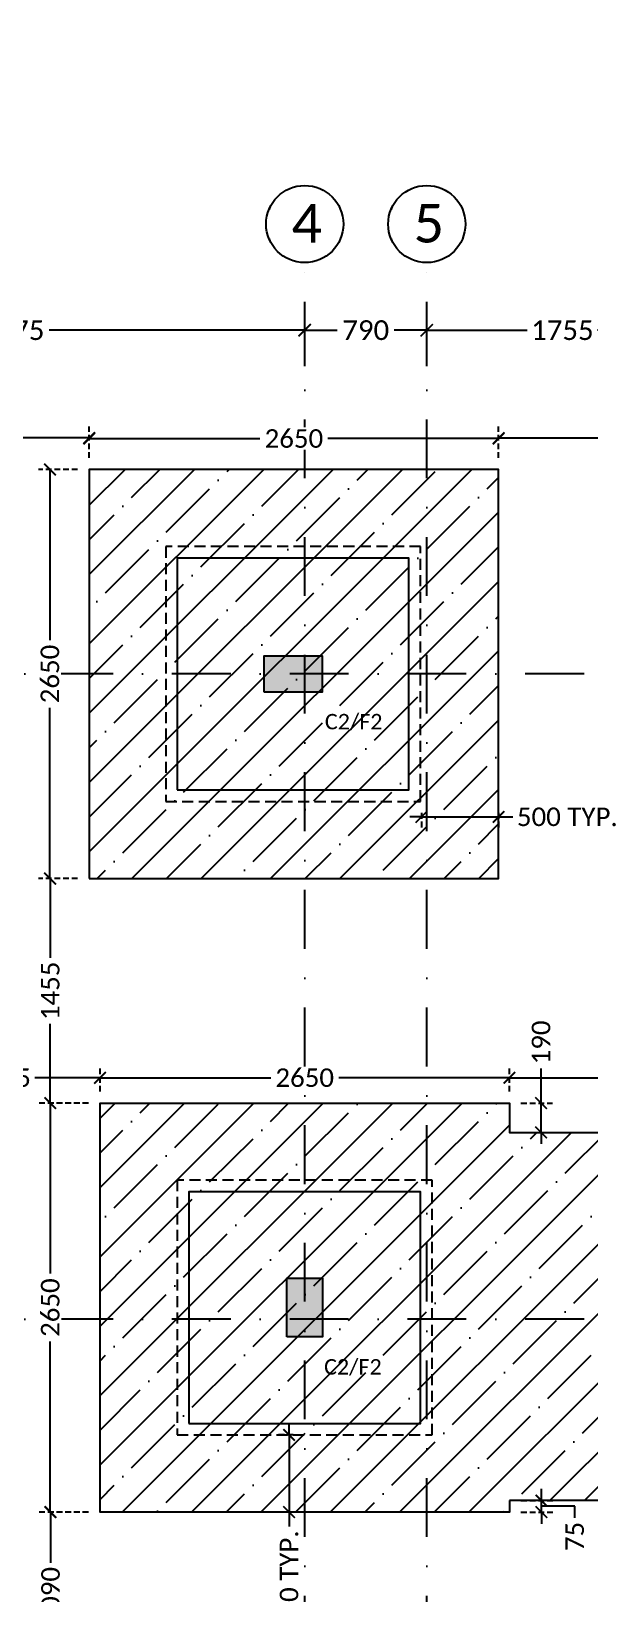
# Model space of a CAD drawing. Header units: millimetres. Extents: x -176651 to 388869, y -18959 to 486614.
# Drawn here: x 260452 to 264067, y 174676 to 184799 of the extents above; entities that cross this region are included whole.
import ezdxf
from ezdxf.xclip import XClip

# ---------------------------------------------------------------- set-up
doc = ezdxf.new("R2010")
doc.units = ezdxf.units.MM
doc.header["$LTSCALE"] = 150
doc.header["$XCLIPFRAME"] = 2
for name, pattern in [('3BHK-W(SB)$0$HIDDEN', [0.375, 0.25, -0.125]), ('DASHDOTX2', [50.8, 25.4, -12.7, 0, -12.7]), ('HIDDEN2', [4.7625, 3.175, -1.5875])]:
    doc.linetypes.add(name, pattern=pattern)
for name, color, linetype in [('ad-Column', 3, 'Continuous'), ('ad-Column Hatch', 125, 'Continuous'), ('ad-Footing line', 2, 'Continuous'), ('ad-Grid', 8, 'DASHDOTX2'), ('ad-PCC line', 8, 'HIDDEN2'), ('ad-Road', 2, 'Continuous'), ('ad-Road Hatch', 8, 'Continuous'), ('ad-Text main', 7, 'Continuous'), ('ad-Wall hatch', 8, 'Continuous')]:
    doc.layers.add(name, color=color, linetype=linetype)
for name, color, linetype, true_color in [('ad-Dimension', 5, 'Continuous', 0x0000ff), ('ad-Footing Excavation', 30, 'Continuous', 0xff7f00), ('ad-Foundation text', 6, 'Continuous', 0xff00ff)]:
    doc.layers.add(name, color=color, linetype=linetype, true_color=true_color)
doc.layers.add('ad-Grid Dimension', color=6, linetype='Continuous', lineweight=0, true_color=0xff00ff)
doc.styles.get("Standard").update_dxf_attribs({"font": 'calibril.ttf'})
doc.dimstyles.new('A-75-DIM-INT (Framing)', dxfattribs={"dimscale": 100, "dimtxt": 1.6, "dimasz": 1, "dimexe": 1, "dimexo": 1, "dimgap": 0.5, "dimtad": 0, "dimdec": 0, "dimdsep": 46, "dimtxsty": 'Standard', "dimblk": 'ARCHTICK', "dimcen": 0.025, "dimclrd": 5, "dimclre": 5, "dimclrt": 256, "dimazin": 2, "dimtfac": 1, "dimtdec": 0, "dimtmove": 1, "dimatfit": 0, "dimldrblk": 'ARCHTICK', "dimfxl": 1, "dimfxlon": 1, "dimtfill": 1, "dimtolj": 1, "dimtzin": 0, "dimarcsym": 0})
pattern_1 = [(45, (-1515, -2935), (-224.5064, 224.5064), []), (45, (-1290.5, -2935), (-224.5064, 224.5064), [396.875, -79.375, 0, -79.375])]

# ---------------------------------------------------------------- blocks, each defined once
blk = doc.blocks.new('A$C4fb60e89')
at = {"layer": 'ad-Road Hatch', "ltscale": 5, "transparency": 33554687}
h = blk.add_hatch(dxfattribs=at)
h.set_pattern_fill('AR-HBONE', color=256, scale=15)
h.set_pattern_definition([(45, (-193247.7, -428758.8), (0, 2155.2615), [4572, -1524]), (135, (-192170.1, -427681.1), (2e-13, 2155.2615), [4572, -1524])])
h.paths.add_polyline_path([(175594, -250241), (169178, -249341), (167473, -249057), (167473, -138694), (101313, -138694), (101313, -199954), (101308, -237995), (101040, -268291), (101008, -280968), (101066, -293684), (101243, -311127), (100910, -319344), (100949, -333937), (100669, -366960), (100727, -390983), (100669, -404586), (100538, -420418), (100467, -428759), (92426, -427265), (92163, -427209), (92163, -321454), (24803, -321454), (24803, -412961), (15653, -411029), (15654, -321452), (-19535, -321452), (-34427, -319477), (-65207, -315395), (-171770, -301268), (-185854, -298333), (-193248, -296832), (-193244, -292908), (-191914, -285219), (-191839, -284679), (-183397, -286393), (-169723, -289243), (-53141, -304698), (-18730, -309262), (15653, -309262), (15653, 703), (24803, 1115), (24803, -129544), (92163, -129544), (92163, 15133), (101313, 17713), (101313, -129544), (167473, -129544), (167473, 35552), (175738, 37855), (175849, 28595), (175836, 25947), (175777, 14040), (175855, 2316), (175660, -18036), (175731, -34039), (175718, -46839), (175673, -63402), (175816, -82072), (175542, -106356), (175490, -124641), (175575, -145019), (175731, -168892), (175797, -181269), (175797, -192667), (175744, -208200), (175829, -223277), (175888, -234871)])
h.paths.add_polyline_path([(24803, -309264), (92163, -309264), (92163, -138694), (24803, -138694)], flags=16)
blk = doc.blocks.new("Plot's Boundary")
at = {"layer": 'ad-Road', "ltscale": 5}
blk.add_blockref('A$C4fb60e89', (191839, 428759), dxfattribs=at)
blk = doc.blocks.new('zw$6AA0')
at = {"layer": 'ad-Column Hatch', "transparency": 33554687}
h = blk.add_hatch(color=256, dxfattribs=at)
h.dxf.hatch_style = 1
h.paths.add_polyline_path([(0, -230), (380, -230), (380, 0), (0, 0)])
at = {"layer": 'ad-Column'}
blk.add_lwpolyline([(0, -230), (380, -230), (380, 0), (0, 0)], close=True, dxfattribs=at)
blk = doc.blocks.new('1215E_Columns')
at = {"layer": 'ad-Column'}
blk.add_blockref('zw$6AA0', (5535, 12355), dxfattribs=at)
at = {"layer": 'ad-Column', "xscale": -1, "rotation": 270}
blk.add_blockref('zw$6AA0', (5915, 7945), dxfattribs=at)
blk = doc.blocks.new('_ArchTick')
at = {"color": 0, "linetype": 'ByBlock', "const_width": 0.15}
blk.add_lwpolyline([(-0.5, -0.5), (0.5, 0.5)], dxfattribs=at)
blk = doc.blocks.new('*D332')
at = {"layer": 'ad-Grid Dimension', "lineweight": -2}
for p, q in [((2025, 14235), (2025, 14547)), ((5800, 14235), (5800, 14547)), ((2025, 14467), (3680, 14467)), ((5800, 14467), (4145, 14467))]:
    blk.add_line(p, q, dxfattribs=at)
at = {"layer": 'Defpoints', "color": 0}
for p in [(5800, 14467), (2025, 14155), (5800, 14155)]:
    blk.add_point(p, dxfattribs=at)
at = {"layer": 'ad-Grid Dimension', "lineweight": -2, "xscale": 80, "yscale": 80, "zscale": 80, "rotation": 180}
blk.add_blockref('_ArchTick', (2025, 14467), dxfattribs=at)
at = {"layer": 'ad-Grid Dimension', "lineweight": -2, "xscale": 80, "yscale": 80, "zscale": 80}
blk.add_blockref('_ArchTick', (5800, 14467), dxfattribs=at)
at = {"layer": 'ad-Grid Dimension', "insert": (3913, 14467), "char_height": 128, "attachment_point": 5, "bg_fill": 3, "box_fill_scale": 1.1, "bg_fill_color": 257, "bg_fill_transparency": 0}
blk.add_mtext('\\A1;3775', dxfattribs=at)
blk = doc.blocks.new('*D333')
at = {"layer": 'ad-Grid Dimension', "lineweight": -2}
for p, q in [((5800, 14235), (5800, 14547)), ((6590, 14235), (6590, 14547)), ((5800, 14467), (6011, 14467)), ((6590, 14467), (6379, 14467))]:
    blk.add_line(p, q, dxfattribs=at)
at = {"layer": 'Defpoints', "color": 0}
for p in [(6590, 14467), (5800, 14155), (6590, 14155)]:
    blk.add_point(p, dxfattribs=at)
at = {"layer": 'ad-Grid Dimension', "lineweight": -2, "xscale": 80, "yscale": 80, "zscale": 80, "rotation": 180}
blk.add_blockref('_ArchTick', (5800, 14467), dxfattribs=at)
at = {"layer": 'ad-Grid Dimension', "lineweight": -2, "xscale": 80, "yscale": 80, "zscale": 80}
blk.add_blockref('_ArchTick', (6590, 14467), dxfattribs=at)
at = {"layer": 'ad-Grid Dimension', "insert": (6195, 14467), "char_height": 128, "attachment_point": 5, "bg_fill": 3, "box_fill_scale": 1.1, "bg_fill_color": 257, "bg_fill_transparency": 0}
blk.add_mtext('\\A1;790', dxfattribs=at)
blk = doc.blocks.new('*D334')
at = {"layer": 'ad-Grid Dimension', "lineweight": -2}
for p, q in [((6590, 14235), (6590, 14547)), ((8345, 14235), (8345, 14547)), ((6590, 14467), (7239, 14467)), ((8345, 14467), (7696, 14467))]:
    blk.add_line(p, q, dxfattribs=at)
at = {"layer": 'Defpoints', "color": 0}
for p in [(8345, 14467), (6590, 14155), (8345, 14155)]:
    blk.add_point(p, dxfattribs=at)
at = {"layer": 'ad-Grid Dimension', "lineweight": -2, "xscale": 80, "yscale": 80, "zscale": 80, "rotation": 180}
blk.add_blockref('_ArchTick', (6590, 14467), dxfattribs=at)
at = {"layer": 'ad-Grid Dimension', "lineweight": -2, "xscale": 80, "yscale": 80, "zscale": 80}
blk.add_blockref('_ArchTick', (8345, 14467), dxfattribs=at)
at = {"layer": 'ad-Grid Dimension', "insert": (7468, 14467), "char_height": 128, "attachment_point": 5, "bg_fill": 3, "box_fill_scale": 1.1, "bg_fill_color": 257, "bg_fill_transparency": 0}
blk.add_mtext('\\A1;1755', dxfattribs=at)
blk = doc.blocks.new('A$C71157536')
at = {"layer": 'ad-Footing line'}
for points in [[(-5400, 11490), (-3900, 11490), (-3900, 12990), (-5400, 12990)], [(-5325, 7385), (-3825, 7385), (-3825, 8885), (-5325, 8885)]]:
    blk.add_lwpolyline(points, close=True, dxfattribs=at)
at = {"layer": 'ad-PCC line', "ltscale": 0.15}
for points in [[(-5475, 11415), (-3825, 11415), (-3825, 13065), (-5475, 13065)], [(-5400, 7310), (-3750, 7310), (-3750, 8960), (-5400, 8960)]]:
    blk.add_lwpolyline(points, close=True, dxfattribs=at)
blk = doc.blocks.new('A$Cfb9dcffd')
at = {"layer": 'ad-Foundation text', "char_height": 100, "width": 349.31, "attachment_point": 5}
for insert in [(-4258, 11928), (-4263, 7748)]:
    blk.add_mtext('\\pxt5;C2/F2', dxfattribs=dict(at, insert=insert))
blk = doc.blocks.new('A$Cf4da48ee')
at = {"layer": 'ad-Wall hatch', "transparency": 33554687}
h = blk.add_hatch(dxfattribs=at)
h.set_pattern_fill('ANSI35', color=256, scale=50)
h.set_pattern_definition(pattern_1)
h.paths.add_polyline_path([(4025, 10915), (6675, 10915), (6675, 13565), (4025, 13565)])
h = blk.add_hatch(dxfattribs=at)
h.set_pattern_fill('ANSI35', color=256, scale=50)
h.set_pattern_definition(pattern_1)
h.paths.add_polyline_path([(6745, 6885), (6745, 6810), (4095, 6810), (4095, 9460), (6745, 9460), (6745, 9270), (12440, 9270), (12440, 6885)])
at = {"layer": 'ad-Footing Excavation'}
blk.add_lwpolyline([(4025, 10915), (6675, 10915), (6675, 13565), (4025, 13565)], close=True, dxfattribs=at)
blk.add_lwpolyline([(6745, 6885), (6745, 6810), (4095, 6810), (4095, 9460), (6745, 9460), (6745, 9270), (12440, 9270), (12440, 6885), (6745, 6885)], dxfattribs=at)
blk = doc.blocks.new('*D17')
at = {"layer": 'ad-Dimension', "linetype": '3BHK-W(SB)$0$HIDDEN', "lineweight": -2}
for p, q in [((4405, 1285), (4405, 1485)), ((7055, 1285), (7055, 1485))]:
    blk.add_line(p, q, dxfattribs=at)
at = {"layer": 'ad-Dimension', "lineweight": -2}
for p, q in [((4405, 1410), (5510, 1410)), ((7055, 1410), (5950, 1410))]:
    blk.add_line(p, q, dxfattribs=at)
at = {"layer": 'Defpoints', "color": 0}
for p in [(7055, 1410), (4405, 1210), (7055, 1210)]:
    blk.add_point(p, dxfattribs=at)
at = {"layer": 'ad-Dimension', "lineweight": -2, "xscale": 75, "yscale": 75, "zscale": 75, "rotation": 180}
blk.add_blockref('_ArchTick', (4405, 1410), dxfattribs=at)
at = {"layer": 'ad-Dimension', "lineweight": -2, "xscale": 75, "yscale": 75, "zscale": 75}
blk.add_blockref('_ArchTick', (7055, 1410), dxfattribs=at)
at = {"layer": 'ad-Dimension', "insert": (5730, 1410), "char_height": 120, "attachment_point": 5, "bg_fill": 3, "box_fill_scale": 1.1, "bg_fill_color": 257, "bg_fill_transparency": 0}
blk.add_mtext('\\A1;2650', dxfattribs=at)
blk = doc.blocks.new('*D22')
at = {"layer": 'ad-Dimension', "linetype": '3BHK-W(SB)$0$HIDDEN', "lineweight": -2}
for p, q in [((1365, 1135), (1365, 1489)), ((4405, 1285), (4405, 1489))]:
    blk.add_line(p, q, dxfattribs=at)
at = {"layer": 'ad-Dimension', "lineweight": -2}
for p, q in [((1365, 1414), (2665, 1414)), ((4405, 1414), (3105, 1414))]:
    blk.add_line(p, q, dxfattribs=at)
at = {"layer": 'Defpoints', "color": 0}
for p in [(4405, 1414), (4405, 1210), (1365, 1060)]:
    blk.add_point(p, dxfattribs=at)
at = {"layer": 'ad-Dimension', "lineweight": -2, "xscale": 75, "yscale": 75, "zscale": 75, "rotation": 180}
blk.add_blockref('_ArchTick', (1365, 1414), dxfattribs=at)
at = {"layer": 'ad-Dimension', "lineweight": -2, "xscale": 75, "yscale": 75, "zscale": 75}
blk.add_blockref('_ArchTick', (4405, 1414), dxfattribs=at)
at = {"layer": 'ad-Dimension', "insert": (2885, 1414), "char_height": 120, "attachment_point": 5, "bg_fill": 3, "box_fill_scale": 1.1, "bg_fill_color": 257, "bg_fill_transparency": 0}
blk.add_mtext('\\A1;3040', dxfattribs=at)
blk = doc.blocks.new('*D23')
at = {"layer": 'ad-Dimension', "linetype": '3BHK-W(SB)$0$HIDDEN', "lineweight": -2}
for p, q in [((7055, 1285), (7055, 1489)), ((9010, 1135), (9010, 1489))]:
    blk.add_line(p, q, dxfattribs=at)
at = {"layer": 'ad-Dimension', "lineweight": -2}
for p, q in [((7055, 1414), (7818, 1414)), ((9010, 1414), (8247, 1414))]:
    blk.add_line(p, q, dxfattribs=at)
at = {"layer": 'Defpoints', "color": 0}
for p in [(9010, 1414), (7055, 1210), (9010, 1060)]:
    blk.add_point(p, dxfattribs=at)
at = {"layer": 'ad-Dimension', "lineweight": -2, "xscale": 75, "yscale": 75, "zscale": 75, "rotation": 180}
blk.add_blockref('_ArchTick', (7055, 1414), dxfattribs=at)
at = {"layer": 'ad-Dimension', "lineweight": -2, "xscale": 75, "yscale": 75, "zscale": 75}
blk.add_blockref('_ArchTick', (9010, 1414), dxfattribs=at)
at = {"layer": 'ad-Dimension', "insert": (8033, 1414), "char_height": 120, "attachment_point": 5, "bg_fill": 3, "box_fill_scale": 1.1, "bg_fill_color": 257, "bg_fill_transparency": 0}
blk.add_mtext('\\A1;1955', dxfattribs=at)
blk = doc.blocks.new('*D40')
at = {"layer": 'ad-Dimension', "linetype": '3BHK-W(SB)$0$HIDDEN', "lineweight": -2}
for p, q in [((3200, -3045), (3200, -2656)), ((4475, -2820), (4475, -2656))]:
    blk.add_line(p, q, dxfattribs=at)
at = {"layer": 'ad-Dimension', "lineweight": -2}
for p, q in [((3200, -2731), (3623, -2731)), ((4475, -2731), (4052, -2731))]:
    blk.add_line(p, q, dxfattribs=at)
at = {"layer": 'Defpoints', "color": 0}
for p in [(4475, -2731), (4475, -2895), (3200, -3120)]:
    blk.add_point(p, dxfattribs=at)
at = {"layer": 'ad-Dimension', "lineweight": -2, "xscale": 75, "yscale": 75, "zscale": 75, "rotation": 180}
blk.add_blockref('_ArchTick', (3200, -2731), dxfattribs=at)
at = {"layer": 'ad-Dimension', "lineweight": -2, "xscale": 75, "yscale": 75, "zscale": 75}
blk.add_blockref('_ArchTick', (4475, -2731), dxfattribs=at)
at = {"layer": 'ad-Dimension', "insert": (3838, -2731), "char_height": 120, "attachment_point": 5, "bg_fill": 3, "box_fill_scale": 1.1, "bg_fill_color": 257, "bg_fill_transparency": 0}
blk.add_mtext('\\A1;1275', dxfattribs=at)
blk = doc.blocks.new('*D41')
at = {"layer": 'ad-Dimension', "linetype": '3BHK-W(SB)$0$HIDDEN', "lineweight": -2}
for p, q in [((4475, -2820), (4475, -2656)), ((7125, -2820), (7125, -2656))]:
    blk.add_line(p, q, dxfattribs=at)
at = {"layer": 'ad-Dimension', "lineweight": -2}
for p, q in [((4475, -2731), (5580, -2731)), ((7125, -2731), (6020, -2731))]:
    blk.add_line(p, q, dxfattribs=at)
at = {"layer": 'Defpoints', "color": 0}
for p in [(7125, -2731), (4475, -2895), (7125, -2895)]:
    blk.add_point(p, dxfattribs=at)
at = {"layer": 'ad-Dimension', "lineweight": -2, "xscale": 75, "yscale": 75, "zscale": 75, "rotation": 180}
blk.add_blockref('_ArchTick', (4475, -2731), dxfattribs=at)
at = {"layer": 'ad-Dimension', "lineweight": -2, "xscale": 75, "yscale": 75, "zscale": 75}
blk.add_blockref('_ArchTick', (7125, -2731), dxfattribs=at)
at = {"layer": 'ad-Dimension', "insert": (5800, -2731), "char_height": 120, "attachment_point": 5, "bg_fill": 3, "box_fill_scale": 1.1, "bg_fill_color": 257, "bg_fill_transparency": 0}
blk.add_mtext('\\A1;2650', dxfattribs=at)
blk = doc.blocks.new('*D42')
at = {"layer": 'ad-Dimension', "linetype": '3BHK-W(SB)$0$HIDDEN', "lineweight": -2}
for p, q in [((7125, -2820), (7125, -2656)), ((12820, -3010), (12820, -2656))]:
    blk.add_line(p, q, dxfattribs=at)
at = {"layer": 'ad-Dimension', "lineweight": -2}
for p, q in [((7125, -2731), (9754, -2731)), ((12820, -2731), (10191, -2731))]:
    blk.add_line(p, q, dxfattribs=at)
at = {"layer": 'Defpoints', "color": 0}
for p in [(12820, -2731), (7125, -2895), (12820, -3085)]:
    blk.add_point(p, dxfattribs=at)
at = {"layer": 'ad-Dimension', "lineweight": -2, "xscale": 75, "yscale": 75, "zscale": 75, "rotation": 180}
blk.add_blockref('_ArchTick', (7125, -2731), dxfattribs=at)
at = {"layer": 'ad-Dimension', "lineweight": -2, "xscale": 75, "yscale": 75, "zscale": 75}
blk.add_blockref('_ArchTick', (12820, -2731), dxfattribs=at)
at = {"layer": 'ad-Dimension', "insert": (9973, -2731), "char_height": 120, "attachment_point": 5, "bg_fill": 3, "box_fill_scale": 1.1, "bg_fill_color": 257, "bg_fill_transparency": 0}
blk.add_mtext('\\A1;5695', dxfattribs=at)
blk = doc.blocks.new('*D43')
at = {"layer": 'ad-Dimension', "lineweight": -2}
for p, q in [((7330, -2895), (7330, -2670)), ((7330, -2895), (7330, -2820)), ((7330, -3085), (7330, -2895)), ((7330, -3085), (7330, -3160))]:
    blk.add_line(p, q, dxfattribs=at)
at = {"layer": 'ad-Dimension', "linetype": '3BHK-W(SB)$0$HIDDEN', "lineweight": -2}
for p, q in [((7200, -2895), (7405, -2895)), ((7200, -3085), (7405, -3085))]:
    blk.add_line(p, q, dxfattribs=at)
at = {"layer": 'Defpoints', "color": 0}
for p in [(7125, -2895), (7330, -2895), (7125, -3085)]:
    blk.add_point(p, dxfattribs=at)
at = {"layer": 'ad-Dimension', "lineweight": -2, "xscale": 75, "yscale": 75, "zscale": 75}
for p, rotation in [((7330, -2895), 270), ((7330, -3085), 90)]:
    blk.add_blockref('_ArchTick', p, dxfattribs=dict(at, rotation=rotation))
at = {"layer": 'ad-Dimension', "insert": (7330, -2502), "char_height": 120, "attachment_point": 5, "rotation": 90, "bg_fill": 3, "box_fill_scale": 1.1, "bg_fill_color": 257, "bg_fill_transparency": 0}
blk.add_mtext('\\A1;190', dxfattribs=at)
blk = doc.blocks.new('*D44')
at = {"layer": 'ad-Dimension', "lineweight": -2}
for p, q in [((7332, -5470), (7332, -5395)), ((7332, -5545), (7332, -5470)), ((7548, -5506), (7332, -5507)), ((7332, -5545), (7332, -5620)), ((7548, -5581), (7548, -5506))]:
    blk.add_line(p, q, dxfattribs=at)
at = {"layer": 'ad-Dimension', "linetype": '3BHK-W(SB)$0$HIDDEN', "lineweight": -2}
for p, q in [((7200, -5470), (7407, -5470)), ((7200, -5545), (7407, -5545))]:
    blk.add_line(p, q, dxfattribs=at)
at = {"layer": 'Defpoints', "color": 0}
for p in [(7125, -5470), (7125, -5545), (7332, -5470)]:
    blk.add_point(p, dxfattribs=at)
at = {"layer": 'ad-Dimension', "lineweight": -2, "xscale": 75, "yscale": 75, "zscale": 75}
for p, rotation in [((7332, -5470), 270), ((7332, -5545), 90)]:
    blk.add_blockref('_ArchTick', p, dxfattribs=dict(at, rotation=rotation))
at = {"layer": 'ad-Dimension', "insert": (7548, -5703), "char_height": 120, "attachment_point": 5, "rotation": 90, "bg_fill": 3, "box_fill_scale": 1.1, "bg_fill_color": 257, "bg_fill_transparency": 0}
blk.add_mtext('\\A1;75', dxfattribs=at)
blk = doc.blocks.new('*D45')
at = {"layer": 'ad-Dimension', "linetype": '3BHK-W(SB)$0$HIDDEN', "lineweight": -2}
for p, q in [((4400, -5545), (4080, -5545)), ((4905, -6635), (4080, -6635))]:
    blk.add_line(p, q, dxfattribs=at)
at = {"layer": 'ad-Dimension', "lineweight": -2}
for p, q in [((4155, -5545), (4155, -5873)), ((4155, -6635), (4155, -6307))]:
    blk.add_line(p, q, dxfattribs=at)
at = {"layer": 'Defpoints', "color": 0}
for p in [(4475, -5545), (4155, -6635), (5190, -6635)]:
    blk.add_point(p, dxfattribs=at)
at = {"layer": 'ad-Dimension', "lineweight": -2, "xscale": 75, "yscale": 75, "zscale": 75}
for p, rotation in [((4155, -5545), 90), ((4155, -6635), 270)]:
    blk.add_blockref('_ArchTick', p, dxfattribs=dict(at, rotation=rotation))
at = {"layer": 'ad-Dimension', "insert": (4155, -6090), "char_height": 120, "attachment_point": 5, "rotation": 90, "bg_fill": 3, "box_fill_scale": 1.1, "bg_fill_color": 257, "bg_fill_transparency": 0}
blk.add_mtext('\\A1;1090', dxfattribs=at)
blk = doc.blocks.new('*D53')
at = {"layer": 'ad-Dimension', "linetype": '3BHK-W(SB)$0$HIDDEN', "lineweight": -2}
for p, q in [((4330, 1210), (4076, 1210)), ((4330, -1440), (4076, -1440))]:
    blk.add_line(p, q, dxfattribs=at)
at = {"layer": 'ad-Dimension', "lineweight": -2}
for p, q in [((4151, 1210), (4151, 105)), ((4151, -1440), (4151, -335))]:
    blk.add_line(p, q, dxfattribs=at)
at = {"layer": 'Defpoints', "color": 0}
for p in [(4151, 1210), (4405, 1210), (4405, -1440)]:
    blk.add_point(p, dxfattribs=at)
at = {"layer": 'ad-Dimension', "lineweight": -2, "xscale": 75, "yscale": 75, "zscale": 75}
for p, rotation in [((4151, 1210), 90), ((4151, -1440), 270)]:
    blk.add_blockref('_ArchTick', p, dxfattribs=dict(at, rotation=rotation))
at = {"layer": 'ad-Dimension', "insert": (4151, -115), "char_height": 120, "attachment_point": 5, "rotation": 90, "bg_fill": 3, "box_fill_scale": 1.1, "bg_fill_color": 257, "bg_fill_transparency": 0}
blk.add_mtext('\\A1;2650', dxfattribs=at)
blk = doc.blocks.new('*D54')
at = {"layer": 'ad-Dimension', "linetype": '3BHK-W(SB)$0$HIDDEN', "lineweight": -2}
for p, q in [((4330, -1440), (4078, -1440)), ((4400, -2895), (4078, -2895))]:
    blk.add_line(p, q, dxfattribs=at)
at = {"layer": 'ad-Dimension', "lineweight": -2}
for p, q in [((4153, -1440), (4153, -1953)), ((4153, -2895), (4153, -2382))]:
    blk.add_line(p, q, dxfattribs=at)
at = {"layer": 'Defpoints', "color": 0}
for p in [(4405, -1440), (4153, -2895), (4475, -2895)]:
    blk.add_point(p, dxfattribs=at)
at = {"layer": 'ad-Dimension', "lineweight": -2, "xscale": 75, "yscale": 75, "zscale": 75}
for p, rotation in [((4153, -1440), 90), ((4153, -2895), 270)]:
    blk.add_blockref('_ArchTick', p, dxfattribs=dict(at, rotation=rotation))
at = {"layer": 'ad-Dimension', "insert": (4153, -2168), "char_height": 120, "attachment_point": 5, "rotation": 90, "bg_fill": 3, "box_fill_scale": 1.1, "bg_fill_color": 257, "bg_fill_transparency": 0}
blk.add_mtext('\\A1;1455', dxfattribs=at)
blk = doc.blocks.new('*D55')
at = {"layer": 'ad-Dimension', "linetype": '3BHK-W(SB)$0$HIDDEN', "lineweight": -2}
for p, q in [((4400, -2895), (4078, -2895)), ((4400, -5545), (4078, -5545))]:
    blk.add_line(p, q, dxfattribs=at)
at = {"layer": 'ad-Dimension', "lineweight": -2}
for p, q in [((4153, -2895), (4153, -4000)), ((4153, -5545), (4153, -4440))]:
    blk.add_line(p, q, dxfattribs=at)
at = {"layer": 'Defpoints', "color": 0}
for p in [(4475, -2895), (4153, -5545), (4475, -5545)]:
    blk.add_point(p, dxfattribs=at)
at = {"layer": 'ad-Dimension', "lineweight": -2, "xscale": 75, "yscale": 75, "zscale": 75}
for p, rotation in [((4153, -2895), 90), ((4153, -5545), 270)]:
    blk.add_blockref('_ArchTick', p, dxfattribs=dict(at, rotation=rotation))
at = {"layer": 'ad-Dimension', "insert": (4153, -4220), "char_height": 120, "attachment_point": 5, "rotation": 90, "bg_fill": 3, "box_fill_scale": 1.1, "bg_fill_color": 257, "bg_fill_transparency": 0}
blk.add_mtext('\\A1;2650', dxfattribs=at)
blk = doc.blocks.new('*D66')
at = {"layer": 'ad-Dimension', "linetype": '3BHK-W(SB)$0$HIDDEN', "lineweight": -2}
for p, q in [((5725, -5045), (5624, -5045)), ((5725, -5545), (5624, -5545))]:
    blk.add_line(p, q, dxfattribs=at)
at = {"layer": 'ad-Dimension', "lineweight": -2}
for p, q in [((5699, -5045), (5699, -4970)), ((5699, -5045), (5699, -5545)), ((5699, -5545), (5699, -5638)), ((5699, -5545), (5699, -5620))]:
    blk.add_line(p, q, dxfattribs=at)
at = {"layer": 'Defpoints', "color": 0}
for p in [(5800, -5045), (5699, -5545), (5800, -5545)]:
    blk.add_point(p, dxfattribs=at)
at = {"layer": 'ad-Dimension', "lineweight": -2, "xscale": 75, "yscale": 75, "zscale": 75}
for p, rotation in [((5699, -5045), 270), ((5699, -5545), 90)]:
    blk.add_blockref('_ArchTick', p, dxfattribs=dict(at, rotation=rotation))
at = {"layer": 'ad-Dimension', "insert": (5699, -5990), "char_height": 120, "attachment_point": 5, "rotation": 90, "bg_fill": 3, "box_fill_scale": 1.1, "bg_fill_color": 257, "bg_fill_transparency": 0}
blk.add_mtext('\\A1;500 TYP.', dxfattribs=at)
blk = doc.blocks.new('*D71')
at = {"layer": 'ad-Dimension', "lineweight": -2}
for p, q in [((6555, -1041), (6480, -1041)), ((6555, -1041), (7055, -1041)), ((7055, -1041), (7148, -1041)), ((7055, -1041), (7130, -1041))]:
    blk.add_line(p, q, dxfattribs=at)
at = {"layer": 'ad-Dimension', "linetype": '3BHK-W(SB)$0$HIDDEN', "lineweight": -2}
for p, q in [((6555, -1015), (6555, -1116)), ((7055, -1015), (7055, -1116))]:
    blk.add_line(p, q, dxfattribs=at)
at = {"layer": 'Defpoints', "color": 0}
for p in [(6555, -940), (7055, -940), (7055, -1041)]:
    blk.add_point(p, dxfattribs=at)
at = {"layer": 'ad-Dimension', "lineweight": -2, "xscale": 75, "yscale": 75, "zscale": 75}
blk.add_blockref('_ArchTick', (6555, -1041), dxfattribs=at)
at = {"layer": 'ad-Dimension', "lineweight": -2, "xscale": 75, "yscale": 75, "zscale": 75, "rotation": 180}
blk.add_blockref('_ArchTick', (7055, -1041), dxfattribs=at)
at = {"layer": 'ad-Dimension', "insert": (7500, -1041), "char_height": 120, "attachment_point": 5, "bg_fill": 3, "box_fill_scale": 1.1, "bg_fill_color": 257, "bg_fill_transparency": 0}
blk.add_mtext('\\A1;500 TYP.', dxfattribs=at)
blk = doc.blocks.new('1215E_Grid')
at = {"layer": 'ad-Grid', "ltscale": 0.1}
for points in [[(5800, -4020), (5800, 14905)], [(6590, -4020), (6590, 14905)], [(13705, 12240), (-1950, 12240)], [(13705, 8060), (-1950, 8060)]]:
    blk.add_lwpolyline(points, dxfattribs=at)
at = {"layer": 'ad-Text main', "char_height": 250, "width": 227.385, "attachment_point": 5, "bg_fill": 2}
for s, insert in [('{\\fCalibri|b0|i0|c0|p34;4}', (5813.5, 15159)), ('{\\fCalibri|b0|i0|c0|p34;5}', (6603.5, 15159))]:
    blk.add_mtext(s, dxfattribs=dict(at, insert=insert))
at = {"layer": 'ad-Grid Dimension'}
dim = blk.add_linear_dim(base=(5800, 14467.4), p1=(2025, 14154.9), p2=(5800, 14154.9), dimstyle='A-75-DIM-INT (Framing)', override={"dimscale": 80, "dimblk": 'ArchTick', "dimclrd": 256, "dimclre": 256, "dimfxl": 10, "dimtfill": 1, "dimtfillclr": 0}, dxfattribs=at)
dim.commit()
dim.dimension.update_dxf_attribs({"geometry": '*D332', "text_midpoint": (3912.5, 14467.4)})
at = {"layer": 'ad-Grid', "color": 7, "linetype": 'ByBlock'}
for centre in [(5800, 15155), (6590, 15155)]:
    blk.add_circle(centre, 250, dxfattribs=at)
at = {"layer": 'ad-Grid Dimension'}
dim = blk.add_linear_dim(base=(6590, 14467), p1=(5800, 14154.9), p2=(6590, 14154.9), dimstyle='A-75-DIM-INT (Framing)', override={"dimscale": 80, "dimblk": 'ArchTick', "dimclrd": 256, "dimclre": 256, "dimfxl": 10, "dimtfill": 1, "dimtfillclr": 0}, dxfattribs=at)
dim.commit()
dim.dimension.update_dxf_attribs({"geometry": '*D333', "text_midpoint": (6195, 14467)})
dim = blk.add_linear_dim(base=(8345, 14467.4), p1=(6590, 14154.9), p2=(8345, 14154.9), dimstyle='A-75-DIM-INT (Framing)', override={"dimscale": 80, "dimblk": 'ArchTick', "dimclrd": 256, "dimclre": 256, "dimfxl": 10, "dimtfill": 1, "dimtfillclr": 0}, dxfattribs=at)
dim.commit()
dim.dimension.update_dxf_attribs({"geometry": '*D334', "text_midpoint": (7467.5, 14467.4)})
blk = doc.blocks.new('1215E_Footing Layout')
ref = blk.add_blockref("Plot's Boundary", (0, 0))
XClip(ref).set_block_clipping_path([(245322.2775057808, 154244.8999686334), (289002.2775057808, 204914.8999686334)])
blk.add_blockref('1215E_Columns', (256422, 168395))
blk.add_blockref('1215E_Grid', (256422, 168395))
blk.add_blockref('A$C71157536', (266797, 168395))
at = {"layer": 'ad-Foundation text'}
blk.add_blockref('A$Cfb9dcffd', (266797, 168395), dxfattribs=at)
blk = doc.blocks.new('A$Cb5adcbd5')
at = {"layer": 'ad-Dimension'}
dim = blk.add_linear_dim(base=(7055, 1410.4), p1=(4405, 1210), p2=(7055, 1210), dimstyle='A-75-DIM-INT (Framing)', override={"dimscale": 75, "dimclrd": 256, "dimclre": 256, "dimfxl": 10}, dxfattribs=at)
dim.commit()
dim.dimension.update_dxf_attribs({"geometry": '*D17', "text_midpoint": (5730, 1410.4)})
dim = blk.add_linear_dim(base=(7055, -1041.4), p1=(6555, -940), p2=(7055, -940), text='500 TYP.', dimstyle='A-75-DIM-INT (Framing)', override={"dimscale": 75, "dimclrd": 256, "dimclre": 256, "dimfxl": 10}, dxfattribs=at)
dim.commit()
dim.dimension.update_dxf_attribs({"geometry": '*D71', "text_midpoint": (7499.7, -1041.4), "dimtype": 128})
dim = blk.add_linear_dim(base=(5698.6, -5545), p1=(5800, -5045), p2=(5800, -5545), angle=270, text='500 TYP.', dimstyle='A-75-DIM-INT (Framing)', override={"dimscale": 75, "dimclrd": 256, "dimclre": 256, "dimfxl": 10}, dxfattribs=at)
dim.commit()
dim.dimension.update_dxf_attribs({"geometry": '*D66', "text_midpoint": (5698.6, -5989.7), "dimtype": 128})
dim = blk.add_linear_dim(base=(7331.6, -5470), p1=(7125, -5545), p2=(7125, -5470), angle=90, dimstyle='A-75-DIM-INT (Framing)', override={"dimscale": 75, "dimclrd": 256, "dimclre": 256, "dimfxl": 10}, dxfattribs=at)
dim.commit()
dim.dimension.update_dxf_attribs({"geometry": '*D44', "text_midpoint": (7547.9, -5618.7), "dimtype": 128})
for base, p1, p2, picture, middle in [((4405, 1414.1), (1365, 1060), (4405, 1210), '*D22', (2885, 1414.1)), ((9010, 1414.1), (7055, 1210), (9010, 1060), '*D23', (8032.5, 1414.1))]:
    dim = blk.add_linear_dim(base=base, p1=p1, p2=p2, dimstyle='A-75-DIM-INT (Framing)', override={"dimscale": 75, "dimclrd": 256, "dimclre": 256, "dimfxl": 10}, dxfattribs=at)
    dim.commit()
    dim.dimension.update_dxf_attribs({"geometry": picture, "text_midpoint": middle})
dim = blk.add_linear_dim(base=(4151.4, 1210), p1=(4405, -1440), p2=(4405, 1210), angle=90, dimstyle='A-75-DIM-INT (Framing)', override={"dimscale": 75, "dimclrd": 256, "dimclre": 256, "dimfxl": 10}, dxfattribs=at)
dim.commit()
dim.dimension.update_dxf_attribs({"geometry": '*D53', "text_midpoint": (4151.4, -115)})
dim = blk.add_linear_dim(base=(4153.2, -2895), p1=(4405, -1440), p2=(4475, -2895), angle=90, dimstyle='A-75-DIM-INT (Framing)', override={"dimscale": 75, "dimclrd": 256, "dimclre": 256, "dimfxl": 10}, dxfattribs=at)
dim.commit()
dim.dimension.update_dxf_attribs({"geometry": '*D54', "text_midpoint": (4153.2, -2167.5)})
dim = blk.add_linear_dim(base=(4153.2, -5545), p1=(4475, -2895), p2=(4475, -5545), angle=90, dimstyle='A-75-DIM-INT (Framing)', override={"dimscale": 75, "dimclrd": 256, "dimclre": 256, "dimfxl": 10}, dxfattribs=at)
dim.commit()
dim.dimension.update_dxf_attribs({"geometry": '*D55', "text_midpoint": (4153.2, -4220)})
dim = blk.add_linear_dim(base=(4475, -2731.4), p1=(3200, -3120), p2=(4475, -2895), dimstyle='A-75-DIM-INT (Framing)', override={"dimscale": 75, "dimclrd": 256, "dimclre": 256, "dimfxl": 10}, dxfattribs=at)
dim.commit()
dim.dimension.update_dxf_attribs({"geometry": '*D40', "text_midpoint": (3837.5, -2731.4)})
dim = blk.add_linear_dim(base=(4155.1, -6635), p1=(4475, -5545), p2=(5190, -6635), angle=90, dimstyle='A-75-DIM-INT (Framing)', override={"dimscale": 75, "dimclrd": 256, "dimclre": 256, "dimfxl": 10}, dxfattribs=at)
dim.commit()
dim.dimension.update_dxf_attribs({"geometry": '*D45', "text_midpoint": (4155.1, -6090)})
dim = blk.add_linear_dim(base=(7125, -2731.4), p1=(4475, -2895), p2=(7125, -2895), dimstyle='A-75-DIM-INT (Framing)', override={"dimscale": 75, "dimclrd": 256, "dimclre": 256, "dimfxl": 10}, dxfattribs=at)
dim.commit()
dim.dimension.update_dxf_attribs({"geometry": '*D41', "text_midpoint": (5800, -2731.4)})
dim = blk.add_linear_dim(base=(12820, -2731.4), p1=(7125, -2895), p2=(12820, -3085), dimstyle='A-75-DIM-INT (Framing)', override={"dimscale": 75, "dimclrd": 256, "dimclre": 256, "dimfxl": 10}, dxfattribs=at)
dim.commit()
dim.dimension.update_dxf_attribs({"geometry": '*D42', "text_midpoint": (9972.5, -2731.4)})
dim = blk.add_linear_dim(base=(7329.7, -2895), p1=(7125, -3085), p2=(7125, -2895), angle=90, dimstyle='A-75-DIM-INT (Framing)', override={"dimscale": 75, "dimclrd": 256, "dimclre": 256, "dimfxl": 10}, dxfattribs=at)
dim.commit()
dim.dimension.update_dxf_attribs({"geometry": '*D43', "text_midpoint": (7329.7, -2501.5), "dimtype": 128})

msp = doc.modelspace()

# ---------------------------------------------------------------- block references
ref = msp.add_blockref('1215E_Footing Layout', (0, 0))
XClip(ref).set_block_clipping_path([(-176651.2716480088, -2838.4650931536), (388868.7283519913, 486613.8052760336)])

# ---------------------------------------------------------------- next in the draw order: block references
at = {"layer": 'ad-Footing Excavation'}
msp.add_blockref('A$Cf4da48ee', (256802, 168395), dxfattribs=at)

# ---------------------------------------------------------------- next in the draw order: block references
at = {"layer": 'ad-Dimension'}
msp.add_blockref('A$Cb5adcbd5', (256422, 180750), dxfattribs=at)

doc.saveas('drawing.dxf')
